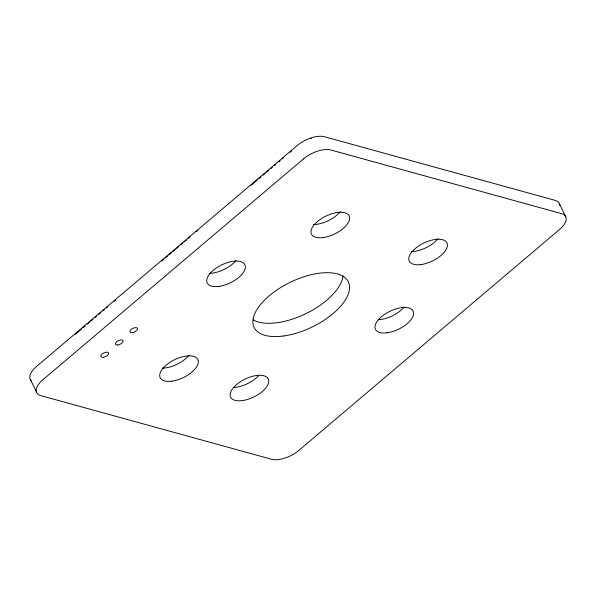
<?xml version="1.0" encoding="UTF-8"?>
<svg xmlns="http://www.w3.org/2000/svg" width="596" height="596" viewBox="0 0 596 596"><rect width="100%" height="100%" fill="white"/><g stroke="black" fill="none" stroke-linecap="round" stroke-linejoin="round"><path stroke-width="0.89" d="M75.26 334.349L81.637 328.947M83.053 327.74L85.183 325.938M87.307 324.135L89.437 322.332M90.853 321.132L92.983 319.329M95.107 317.526L96.53 316.327M98.653 314.524L100.784 312.721M102.907 310.918L104.322 309.719M106.453 307.916L107.869 306.709M114.253 301.308L115.669 300.101M161.754 261.048L163.878 259.245M165.301 258.046L167.424 256.243M168.847 255.043L171.678 252.637M173.101 251.438L175.224 249.635M176.639 248.428L178.77 246.632M180.893 244.829L183.024 243.026M184.44 241.82L186.57 240.017M188.694 238.214L190.117 237.014M196.494 231.606L197.909 230.406M251.087 185.341L257.465 179.932M258.887 178.733L261.011 176.93M263.141 175.127L265.265 173.324M266.688 172.125L268.811 170.322M270.934 168.519L272.357 167.32M274.48 165.517L275.903 164.317M278.734 161.911L280.157 160.711M282.28 158.909L283.696 157.702M290.081 152.3L291.496 151.093M310.985 138.488L311.365 138.369M559.413 203.713L565.82 216.974M30.18 379.026L36.587 392.287M559.786 205.449A20.934 9.953 -25.8 0 0 554.951 200.301L324.537 136.76A20.934 9.953 -25.8 0 0 297.24 145.513L36.334 366.622A20.934 9.953 -25.8 0 0 31.134 380.486M188.992 355.291A20.934 9.953 -25.8 0 1 162.209 368.142M258.619 375.622A20.934 9.953 -25.8 0 1 233.923 387.527M404.17 306.985A20.934 9.953 -25.8 0 1 378.765 319.709M438.082 238.676A20.934 9.953 -25.8 0 1 411.3 251.534M340.249 211.699A20.934 9.953 -25.8 0 1 313.474 224.55M235.934 260.586A20.934 9.953 -25.8 0 1 209.226 273.355M343.05 275.896A52.336 24.89 -25.8 0 1 306.076 313.563A52.336 24.89 -25.8 0 1 253.158 319.851M303.655 158.774L42.741 379.883A20.934 9.953 -25.8 0 0 41.05 395.699L271.463 459.24A20.934 9.953 -25.8 0 0 298.76 450.487L559.666 229.378A20.934 9.953 -25.8 0 0 561.365 213.569L330.944 150.021A20.934 9.953 -25.8 0 0 303.655 158.774M171.871 381.179A20.934 9.953 -25.8 0 0 198.17 360.275A20.934 9.953 -25.8 0 0 167.059 364.424A20.934 9.953 -25.8 0 0 171.871 381.179M242.281 400.594A20.934 9.953 -25.8 0 0 268.572 379.689A20.934 9.953 -25.8 0 0 237.461 383.839A20.934 9.953 -25.8 0 0 242.281 400.594M387.124 332.784A20.934 9.953 -25.8 0 0 413.423 311.879A20.934 9.953 -25.8 0 0 382.312 316.029A20.934 9.953 -25.8 0 0 387.124 332.784M420.97 264.572A20.934 9.953 -25.8 0 0 447.261 243.667A20.934 9.953 -25.8 0 0 416.15 247.809A20.934 9.953 -25.8 0 0 420.97 264.572M323.136 237.588A20.934 9.953 -25.8 0 0 349.435 216.683A20.934 9.953 -25.8 0 0 318.316 220.833A20.934 9.953 -25.8 0 0 323.136 237.588M218.896 286.393A20.934 9.953 -25.8 0 0 245.187 265.488A20.934 9.953 -25.8 0 0 214.076 269.63A20.934 9.953 -25.8 0 0 218.896 286.393M103.309 357.242A4.187 1.989 -25.8 0 0 108.569 353.063A4.187 1.989 -25.8 0 0 102.348 353.89A4.187 1.989 -25.8 0 0 103.309 357.242M117.807 344.957A4.187 1.989 -25.8 0 0 123.067 340.778A4.187 1.989 -25.8 0 0 116.838 341.605A4.187 1.989 -25.8 0 0 117.807 344.957M132.297 332.672A4.187 1.989 -25.8 0 0 137.557 328.493A4.187 1.989 -25.8 0 0 131.336 329.32A4.187 1.989 -25.8 0 0 132.297 332.672M283.309 336.017A52.336 24.89 -25.8 0 0 349.047 283.756A52.336 24.89 -25.8 0 0 271.262 294.119A52.336 24.89 -25.8 0 0 283.309 336.017"/></g></svg>
